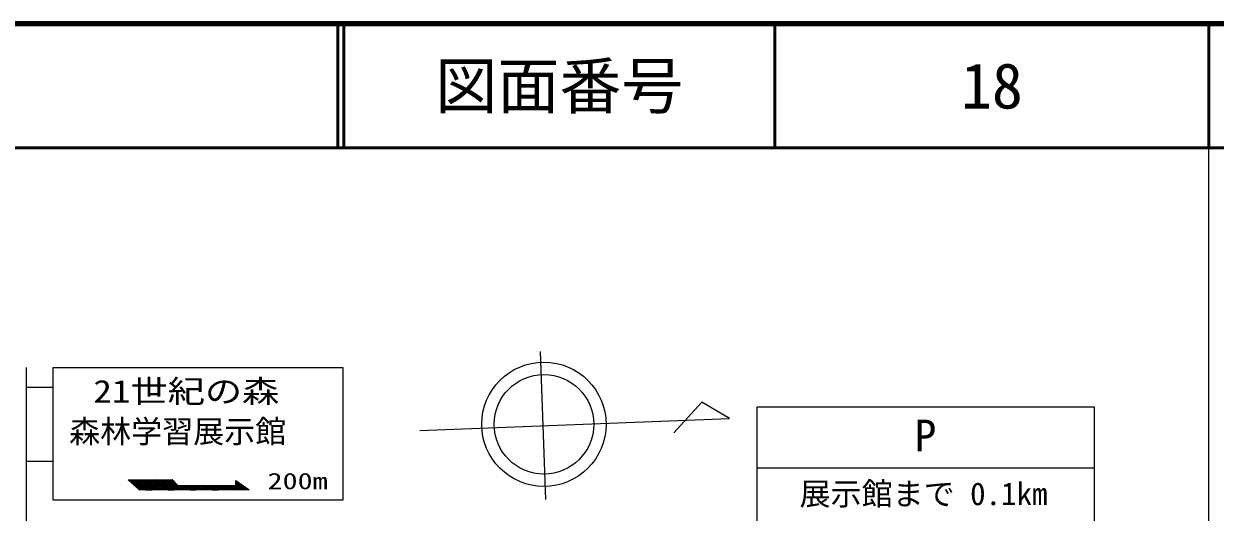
# Model space of a CAD drawing. Units: millimetres, scale not verified. Extents: x 40000 to 680000, y 20000 to 380000.
# Drawn here: x 483438 to 579500, y 340608 to 380000 of the extents above; entities that cross this region are included whole.
import ezdxf
from ezdxf.enums import TextEntityAlignment as Align

# ---------------------------------------------------------------- set-up
doc = ezdxf.new("R2010")
doc.units = ezdxf.units.MM
doc.header["$LTSCALE"] = 1000
for name, color, linetype, lineweight in [('M-BGD', 7, 'Continuous', 25), ('M-STR-HTXT', 7, 'Continuous', 13), ('M-STR-STRC', 7, 'Continuous', 25), ('M-TTL', 2, 'Continuous', 140), ('M-TTL-BAND', 7, 'Continuous', 25), ('M-TTL-LINE', 7, 'Continuous', 50)]:
    doc.layers.add(name, color=color, linetype=linetype, lineweight=lineweight)
doc.layers.add('M-TTL-TXT', color=7, linetype='Continuous')
doc.styles.add('ＭＳ ゴシック', font='')
doc.styles.get('ＭＳ ゴシック').set_extended_font_data('MS Gothic')

msp = doc.modelspace()

# ---------------------------------------------------------------- linework, layer by layer
at = {"layer": 'M-BGD'}
for p, q in [((525072, 353561), (525496, 341620)), ((538107, 349490), (535853, 347005)), ((540344, 348167), (538107, 349490)), ((515363, 347202), (540344, 348167))]:
    msp.add_line(p, q, dxfattribs=at)
for radius in [5016, 4013]:
    msp.add_circle((525375, 347696), radius, dxfattribs=at)
msp.add_open_spline([(468275, 342195), (469568, 340746), (469934, 340338), (470915, 339081), (471880, 337845), (472454, 337167), (473261, 335823), (473700, 335091), (473844, 334621), (474117, 333813), (475085, 330948), (475858, 329301), (475895, 326277), (475940, 322626), (474517, 320740), (473948, 317133), (473798, 316181), (473770, 315639), (473694, 314678), (473632, 313886), (473526, 313436), (473609, 312646), (473709, 311697), (473876, 311172), (474202, 310275), (474572, 309257), (474998, 308776), (475641, 307905), (477953, 304774), (479389, 303101), (482161, 300369), (483978, 298578), (484844, 297353), (486987, 295967), (489917, 294070), (491651, 293055), (494945, 291903), (497156, 291129), (498471, 290896), (500787, 290548), (503218, 290183), (504596, 290035), (507053, 289955), (509069, 289890), (510202, 289941), (512217, 290040), (515059, 290179), (516648, 290340), (519478, 290638), (523067, 291016), (525152, 290901), (528643, 291818), (531226, 292496), (532700, 292986), (534993, 294358), (536929, 295517), (537823, 296466), (539480, 297999), (542318, 300624), (543974, 302059), (546429, 305045), (548067, 307038), (548608, 308441), (550233, 310445), (551634, 312172), (552462, 313113), (554043, 314678), (555524, 316145), (556089, 316624), (558022, 318234)], degree=3, knots=[0, 0, 0, 0, 1, 1, 1, 2, 2, 2, 3, 3, 3, 4, 4, 4, 5, 5, 5, 6, 6, 6, 7, 7, 7, 8, 8, 8, 9, 9, 9, 10, 10, 10, 11, 11, 11, 12, 12, 12, 13, 13, 13, 14, 14, 14, 15, 15, 15, 16, 16, 16, 17, 17, 17, 18, 18, 18, 19, 19, 19, 20, 20, 20, 21, 21, 21, 22, 22, 22, 23, 23, 23, 23], dxfattribs=at)
at = {"layer": 'M-STR-HTXT'}
msp.add_arc((531752, 395848), 78592, 221.45823, 301.60272, dxfattribs=at)
at = {"layer": 'M-STR-STRC'}
for p, q in [((483629, 352273), (483629, 336470)), ((485795, 352273), (509162, 352273)), ((485795, 341584), (485795, 352273)), ((485795, 350675), (483629, 350675)), ((569744, 349119), (569744, 339205)), ((485795, 344709), (483629, 344709)), ((542578, 344181), (569744, 344181)), ((491861, 343205), (492058, 343217)), ((491898, 343172), (491895, 343215)), ((491966, 343111), (494083, 343234)), ((492003, 343078), (491995, 343216)), ((492072, 343017), (495424, 343211)), ((492109, 342984), (492095, 343217)), ((492178, 342923), (495513, 343116)), ((492214, 342890), (492195, 343218)), ((492283, 342829), (495603, 343021)), ((492320, 342796), (492296, 343219)), ((492426, 342702), (492396, 343220)), ((492531, 342608), (492496, 343220)), ((492637, 342514), (492596, 343221)), ((492742, 342420), (492696, 343222)), ((492845, 342387), (492796, 343223)), ((492945, 342387), (492896, 343224)), ((493045, 342387), (492996, 343225)), ((493145, 342387), (493096, 343225)), ((493245, 342387), (493197, 343226)), ((493345, 342388), (493297, 343227)), ((493446, 342388), (493397, 343228)), ((493546, 342388), (493497, 343229)), ((493646, 342388), (493597, 343230)), ((493746, 342388), (493697, 343231)), ((493846, 342388), (493797, 343231)), ((493946, 342389), (493897, 343232)), ((494046, 342389), (493998, 343233)), ((494147, 342389), (494098, 343234)), ((494247, 342389), (494198, 343235)), ((494347, 342389), (494298, 343236)), ((494447, 342389), (494398, 343237)), ((494547, 342390), (494498, 343237)), ((494647, 342390), (494598, 343238)), ((494748, 342390), (494698, 343239)), ((494848, 342390), (494798, 343240)), ((494948, 342390), (494899, 343241)), ((495048, 342390), (494999, 343242)), ((495148, 342391), (495099, 343242)), ((495248, 342391), (495199, 343243)), ((495349, 342391), (495299, 343244)), ((495449, 342391), (495400, 343238)), ((495549, 342391), (495506, 343124)), ((495649, 342391), (495613, 343010)), ((500527, 343106), (500596, 343110)), ((500527, 343006), (500727, 343018)), ((500657, 342400), (500617, 343096)), ((500757, 342400), (500721, 343022)), ((500857, 342400), (500825, 342948)), ((492389, 342735), (495692, 342926)), ((492494, 342641), (495781, 342831)), ((492600, 342547), (496116, 342751)), ((492706, 342453), (498031, 342761)), ((493306, 342387), (499946, 342772)), ((495087, 342390), (501120, 342740)), ((495749, 342392), (495720, 342896)), ((495849, 342392), (495827, 342782)), ((495949, 342392), (495929, 342750)), ((496000, 342392), (496000, 342750)), ((496050, 342392), (496029, 342750)), ((496150, 342392), (496129, 342751)), ((496250, 342392), (496229, 342751)), ((496350, 342393), (496329, 342752)), ((496450, 342393), (496429, 342752)), ((496550, 342393), (496530, 342753)), ((496651, 342393), (496630, 342753)), ((496751, 342393), (496730, 342754)), ((496851, 342393), (496830, 342755)), ((496868, 342393), (501251, 342647)), ((496951, 342394), (496930, 342755)), ((497051, 342394), (497030, 342756)), ((497151, 342394), (497130, 342756)), ((497252, 342394), (497230, 342757)), ((497352, 342394), (497331, 342757)), ((497452, 342394), (497431, 342758)), ((497552, 342395), (497531, 342759)), ((497652, 342395), (497631, 342759)), ((497752, 342395), (497731, 342760)), ((497852, 342395), (497831, 342760)), ((497953, 342395), (497931, 342761)), ((498053, 342395), (498032, 342761)), ((498153, 342396), (498132, 342762)), ((498253, 342396), (498232, 342762)), ((498353, 342396), (498332, 342763)), ((498453, 342396), (498432, 342764)), ((498554, 342396), (498532, 342764)), ((498654, 342396), (498632, 342765)), ((498648, 342396), (501382, 342555)), ((498754, 342397), (498733, 342765)), ((498854, 342397), (498833, 342766)), ((498954, 342397), (498933, 342766)), ((499054, 342397), (499033, 342767)), ((499155, 342397), (499133, 342768)), ((499255, 342397), (499233, 342768)), ((499355, 342398), (499333, 342769)), ((499455, 342398), (499433, 342769)), ((499555, 342398), (499534, 342770)), ((499655, 342398), (499634, 342770)), ((499755, 342398), (499734, 342771)), ((499856, 342399), (499834, 342771)), ((499956, 342399), (499934, 342772)), ((500056, 342399), (500034, 342773)), ((500156, 342399), (500134, 342773)), ((500256, 342399), (500235, 342774)), ((500356, 342399), (500335, 342774)), ((500429, 342399), (501513, 342462)), ((500457, 342400), (500435, 342775)), ((500527, 342906), (500858, 342925)), ((500557, 342400), (500527, 342919)), ((500527, 342806), (500989, 342833)), ((500957, 342400), (500930, 342874)), ((501058, 342401), (501034, 342801)), ((501158, 342401), (501139, 342727)), ((501258, 342401), (501243, 342653)), ((501358, 342401), (501348, 342579)), ((501458, 342401), (501452, 342505)), ((501558, 342401), (501557, 342432))]:
    msp.add_line(p, q, dxfattribs=at)
for points in [[(509162, 352273), (509162, 341584), (485795, 341584)], [(569744, 339205), (542578, 339205), (542578, 349119), (569744, 349119)]]:
    msp.add_lwpolyline(points, dxfattribs=at)
msp.add_lwpolyline([(495393, 343245), (495858, 342749), (500527, 342775), (500527, 343159), (501599, 342401), (492780, 342387), (491850, 343215)], close=True, dxfattribs=at)
at = {"layer": 'M-TTL'}
msp.add_line((680000, 380000), (40000, 380000), dxfattribs=at)
at = {"layer": 'M-TTL-BAND'}
msp.add_line((579000, 20000), (579000, 370000), dxfattribs=at)
at = {"layer": 'M-TTL-LINE'}
for p, q in [((508747, 380000), (508747, 370000)), ((509247, 380000), (509247, 370000)), ((543997, 380000), (543997, 370000)), ((579000, 380000), (579000, 370000)), ((40000, 370000), (680000, 370000))]:
    msp.add_line(p, q, dxfattribs=at)

# ---------------------------------------------------------------- texts
at = {"layer": 'M-STR-STRC', "style": 'ＭＳ ゴシック'}
for s, height, width, p in [('21世紀の森', 1833, 1.2, (496542, 348895)), ('200m', 1320, 1.35, (505513, 342063))]:
    msp.add_text(s, height=height, dxfattribs=dict(at, width=width)).set_placement(p, align=Align.BOTTOM_CENTER)
for s, height, p in [('森林学習展示館', 1833, (495845, 345650)), ('P', 2566, (556143, 344744)), ('展示館まで 0.1km', 1833, (555984, 340625))]:
    msp.add_text(s, height=height, dxfattribs=at).set_placement(p, align=Align.BOTTOM_CENTER)
at = {"layer": 'M-TTL-TXT', "style": 'ＭＳ ゴシック'}
for s, p in [('図面番号', (526622, 375000)), ('18', (561497, 375000))]:
    msp.add_text(s, height=3666, dxfattribs=at).set_placement(p, align=Align.MIDDLE_CENTER)

doc.saveas('drawing.dxf')
